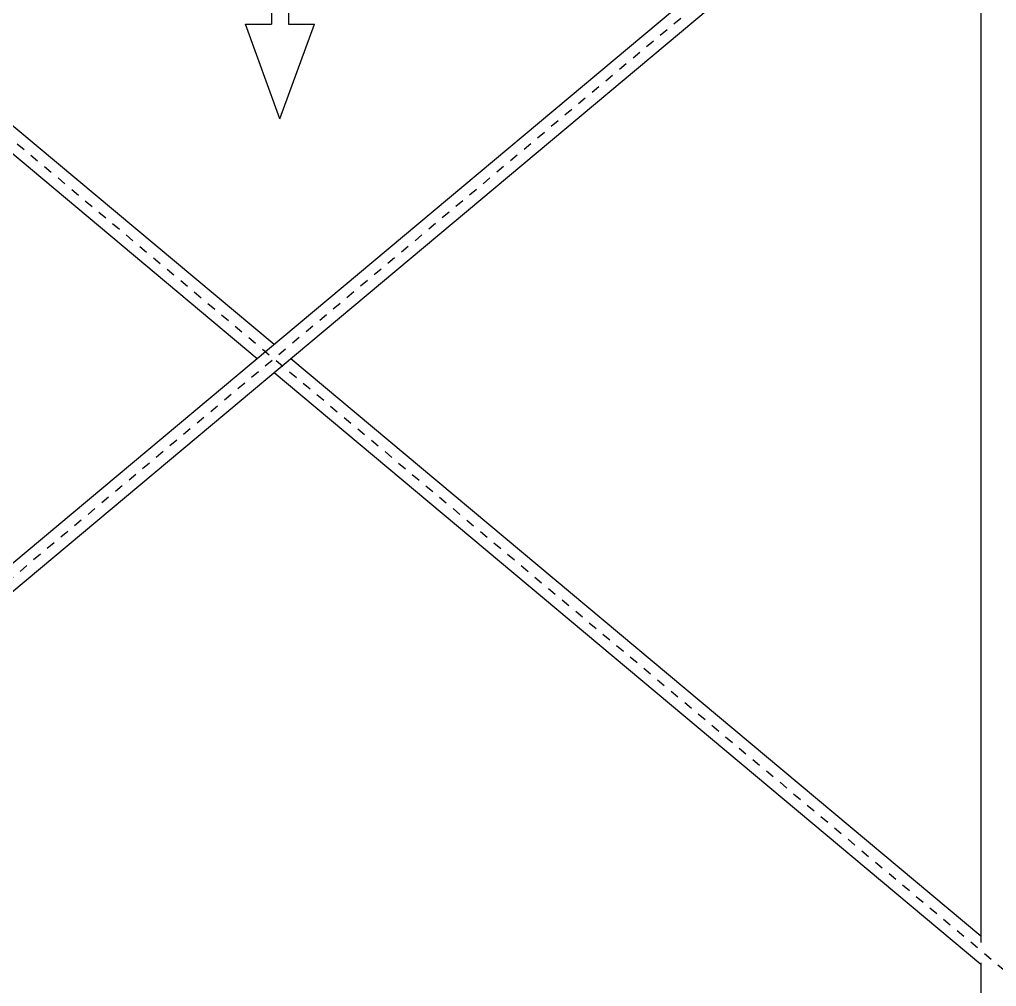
# Model space of a CAD drawing. Header units: millimetres. Extents: x 149919 to 150445, y 136651 to 136866.
# Drawn here: x 150248.63 to 150259.63, y 136677.71 to 136688.6 of the extents above; entities that cross this region are included whole.
import ezdxf

# ---------------------------------------------------------------- set-up
doc = ezdxf.new("R2010")
doc.units = ezdxf.units.MM
doc.header["$LTSCALE"] = 0.25
doc.linetypes.add('CENTER', pattern=[50.8, 31.75, -6.35, 6.35, -6.35])
doc.linetypes.add('XKITLINE00', pattern=[0])

# ---------------------------------------------------------------- blocks, each defined once
blk = doc.blocks.new('çatıı')
at = {"color": 8, "linetype": 'CENTER'}
for p, q in [((10096.4, 4170.3), (11840, 2710.3)), ((11840, 4170.3), (10096.4, 2710.3))]:
    blk.add_line(p, q, dxfattribs=at)
at = {"color": 8, "linetype": 'XKITLINE00'}
for p, q in [((10968.2, 3456.2), (10139.6, 4150)), ((10949.2, 3440.3), (10107.8, 4144.8)), ((11763.8, 4122.4), (10108.5, 2736.3)), ((11763.8, 4090.6), (10139.3, 2730.3)), ((11763.8, 3985.7), (11763.8, 2783.1)), ((11763.8, 2790), (10987.2, 3440.3)), ((11763.8, 2758.2), (10968.2, 3424.4)), ((11763.8, 2760), (11763.8, 2473.9))]:
    blk.add_line(p, q, dxfattribs=at)
at = {"color": 1}
for p, q in [((10965.2, 3966.7), (10965.2, 3817)), ((10984.4, 3966.7), (10984.4, 3817)), ((10974.8, 3710.5), (10935.9, 3817)), ((10935.9, 3817), (10965.2, 3817)), ((10974.8, 3710.5), (11013.7, 3817)), ((10984.4, 3817), (11013.7, 3817))]:
    blk.add_line(p, q, dxfattribs=at)

msp = doc.modelspace()

# ---------------------------------------------------------------- block references
at = {"xscale": 0.009999943142843078, "yscale": 0.009999943142843078, "zscale": 0.009999943142843078}
msp.add_blockref('çatıı', (150141.814, 136650.373), dxfattribs=at)

doc.saveas('drawing.dxf')
